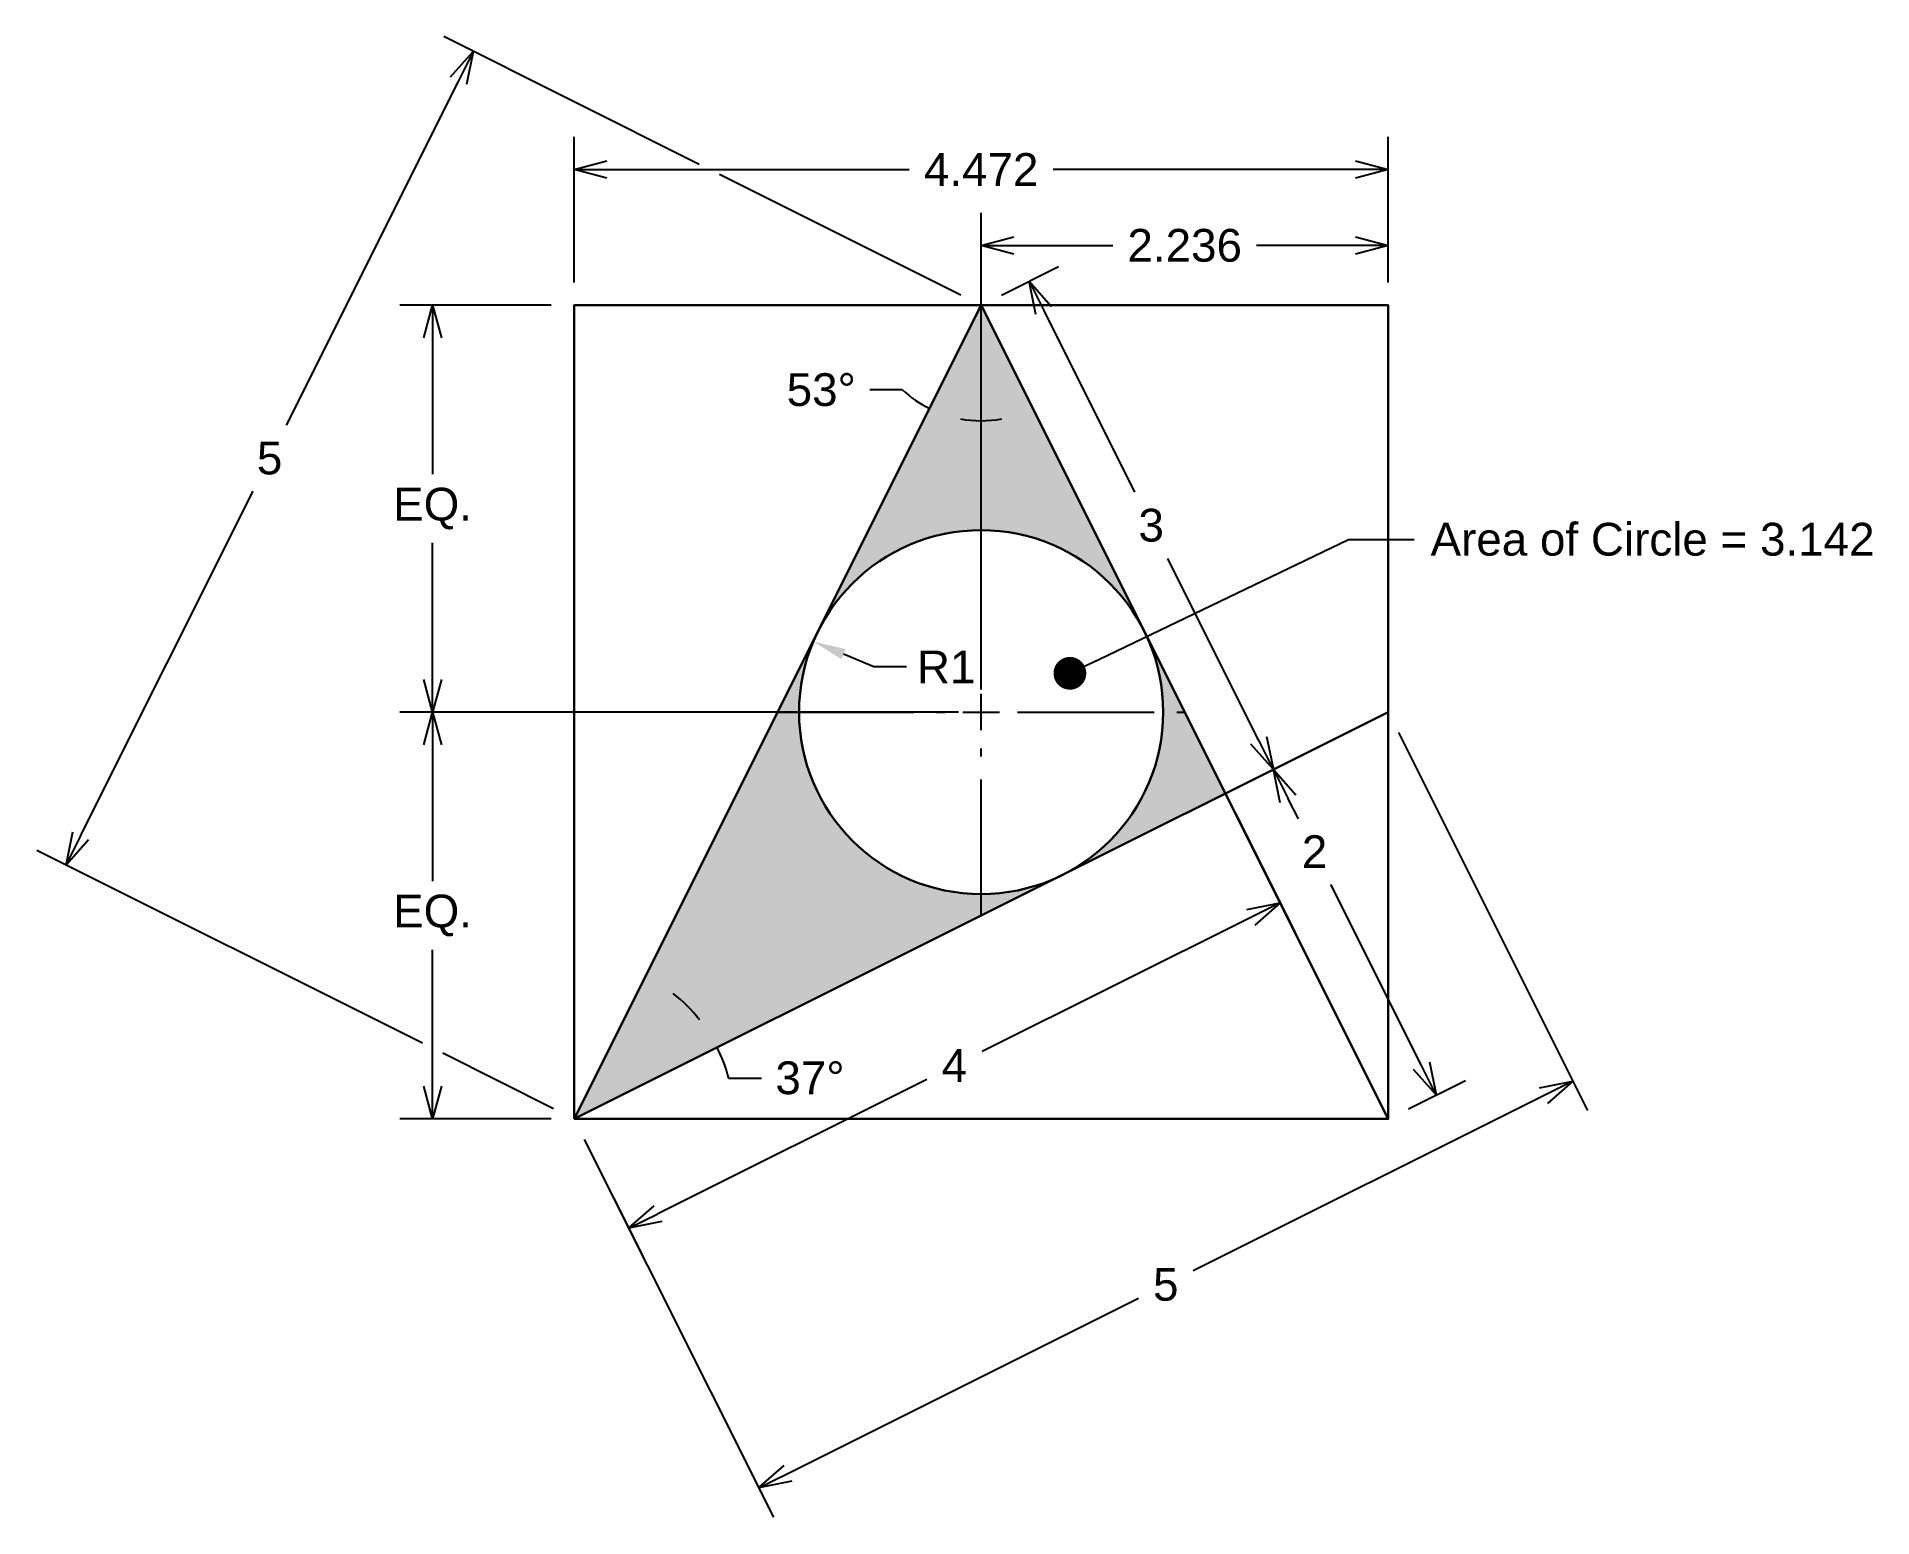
# Model space of a CAD drawing. Header units: inches. Extents: x -3 to 7.1, y -2.2 to 5.9.
import ezdxf
from ezdxf import colors
from ezdxf.entities.mleader import LeaderData, LeaderLine
from ezdxf.math import Vec2, Vec3

# ---------------------------------------------------------------- set-up
doc = ezdxf.new("R2010")
doc.units = ezdxf.units.IN
doc.header["$MEASUREMENT"] = 0
doc.linetypes.add('CENTER2', pattern=[1.125, 0.75, -0.125, 0.125, -0.125])
doc.layers.add('Dimension', color=7, linetype='Continuous')
doc.layers.add('Hatch', color=7, linetype='Continuous')
doc.layers.add('Figure', color=1, linetype='Continuous', lineweight=30)
doc.styles.get("Standard").update_dxf_attribs({"font": 'arial.ttf'})
doc.dimstyles.get("Standard").update_dxf_attribs({"dimtxt": 0.18, "dimasz": 0.18, "dimexe": 0.18, "dimexo": 0.125, "dimgap": 0.09, "dimtad": 0, "dimtih": 1, "dimtoh": 1, "dimdec": 3, "dimzin": 9, "dimdsep": 46, "dimtxsty": 'Standard', "dimblk": 'OPEN30', "dimcen": 0.09, "dimadec": 0, "dimazin": 0, "dimtfac": 1, "dimtdec": 3, "dimtofl": 0, "dimtmove": 0, "dimatfit": 3, "dimfxl": 1, "dimtolj": 1, "dimtzin": 0, "dimarcsym": 0})
doc.dimstyles.new('Standard$2', dxfattribs={"dimtxt": 0.18, "dimasz": 0.18, "dimexe": 0.18, "dimexo": 0.125, "dimgap": 0.09, "dimtad": 0, "dimtih": 1, "dimtoh": 1, "dimdec": 3, "dimzin": 9, "dimdsep": 46, "dimtxsty": 'Standard', "dimcen": 0.09, "dimadec": 0, "dimazin": 0, "dimtfac": 1, "dimtdec": 3, "dimtofl": 0, "dimtmove": 0, "dimatfit": 3, "dimfxl": 1, "dimtolj": 1, "dimtzin": 0, "dimarcsym": 0})
doc.dimstyles.new('Standard$4', dxfattribs={"dimtxt": 0.18, "dimasz": 0.18, "dimexe": 0.18, "dimexo": 0.125, "dimgap": 0.09, "dimtad": 0, "dimtih": 1, "dimtoh": 1, "dimdec": 3, "dimzin": 9, "dimdsep": 46, "dimtxsty": 'Standard', "dimblk1": 'OPEN30', "dimsah": 1, "dimcen": 0.09, "dimadec": 0, "dimazin": 0, "dimtfac": 1, "dimtdec": 3, "dimtofl": 0, "dimtmove": 0, "dimatfit": 3, "dimfxl": 1, "dimtolj": 1, "dimtzin": 0, "dimarcsym": 0})

# ---------------------------------------------------------------- blocks, each defined once
blk = doc.blocks.new('_Open30')
at = {"color": 0, "linetype": 'ByBlock', "lineweight": -2}
for p, q in [((-1, 0.268), (0, 0)), ((0, 0), (-1, -0.268)), ((0, 0), (-1, 0))]:
    blk.add_line(p, q, dxfattribs=at)
blk = doc.blocks.new('*D2')
at = {"layer": 'Defpoints', "color": 0, "transparency": 16777216}
for p in [(4.472, 4.8), (4.472, 4.472), (2.236, 2.236)]:
    blk.add_point(p, dxfattribs=at)
at = {"layer": 'Dimension', "color": 0, "lineweight": -2, "transparency": 16777216}
for p, q in [((2.236, 2.361), (2.236, 4.98)), ((4.472, 4.597), (4.472, 4.98)), ((2.416, 4.8), (2.959, 4.8)), ((4.292, 4.8), (3.749, 4.8))]:
    blk.add_line(p, q, dxfattribs=at)
at = {"layer": 'Dimension', "color": 0, "lineweight": -2, "transparency": 16777216, "xscale": 0.18, "yscale": 0.18, "zscale": 0.18, "rotation": 180}
blk.add_blockref('_Open30', (2.236, 4.8), dxfattribs=at)
at = {"layer": 'Dimension', "color": 0, "lineweight": -2, "transparency": 16777216, "xscale": 0.18, "yscale": 0.18, "zscale": 0.18}
blk.add_blockref('_Open30', (4.472, 4.8), dxfattribs=at)
at = {"layer": 'Dimension', "color": 0, "transparency": 16777216, "insert": (3.354, 4.8), "char_height": 0.18, "attachment_point": 5}
blk.add_mtext('\\A1;2.236', dxfattribs=at)
blk = doc.blocks.new('*D3')
at = {"layer": 'Defpoints', "color": 0, "transparency": 16777216}
for p in [(0, 5.218), (0, 4.472), (4.472, 4.472)]:
    blk.add_point(p, dxfattribs=at)
at = {"layer": 'Dimension', "color": 0, "lineweight": -2, "transparency": 16777216}
for p, q in [((0, 4.597), (0, 5.398)), ((4.472, 4.597), (4.472, 5.398)), ((0.18, 5.218), (1.84, 5.218)), ((4.292, 5.218), (2.632, 5.218))]:
    blk.add_line(p, q, dxfattribs=at)
at = {"layer": 'Dimension', "color": 0, "lineweight": -2, "transparency": 16777216, "xscale": 0.18, "yscale": 0.18, "zscale": 0.18, "rotation": 180}
blk.add_blockref('_Open30', (0, 5.218), dxfattribs=at)
at = {"layer": 'Dimension', "color": 0, "lineweight": -2, "transparency": 16777216, "xscale": 0.18, "yscale": 0.18, "zscale": 0.18}
blk.add_blockref('_Open30', (4.472, 5.218), dxfattribs=at)
at = {"layer": 'Dimension', "color": 0, "transparency": 16777216, "insert": (2.236, 5.218), "char_height": 0.18, "attachment_point": 5}
blk.add_mtext('\\A1;4.472', dxfattribs=at)
blk = doc.blocks.new('*U4')
at = {"layer": 'Dimension', "color": 0, "linetype": 'CENTER2', "transparency": 16777216}
for p, q in [((0, 0.2), (0, 1.12)), ((-1.12, 0), (-0.2, 0)), ((0.2, 0), (1.12, 0)), ((0, -1.12), (0, -0.2))]:
    blk.add_line(p, q, dxfattribs=at)
at = {"layer": 'Dimension', "color": 0, "linetype": 'Continuous', "transparency": 16777216}
for p, q in [((-0.1, 0), (0.1, 0)), ((0, -0.1), (0, 0.1))]:
    blk.add_line(p, q, dxfattribs=at)
blk = doc.blocks.new('*D5')
at = {"layer": 'Defpoints', "color": 0, "transparency": 16777216}
for p in [(0, 4.472), (-0.777, 2.236), (2.236, 2.236)]:
    blk.add_point(p, dxfattribs=at)
at = {"layer": 'Dimension', "color": 0, "lineweight": -2, "transparency": 16777216}
for p, q in [((-0.125, 4.472), (-0.957, 4.472)), ((-0.777, 4.292), (-0.777, 3.543)), ((-0.777, 2.416), (-0.777, 3.166)), ((2.111, 2.236), (-0.957, 2.236))]:
    blk.add_line(p, q, dxfattribs=at)
at = {"layer": 'Dimension', "color": 0, "lineweight": -2, "transparency": 16777216, "xscale": 0.18, "yscale": 0.18, "zscale": 0.18}
for p, rotation in [((-0.777, 4.472), 90), ((-0.777, 2.236), 270)]:
    blk.add_blockref('_Open30', p, dxfattribs=dict(at, rotation=rotation))
at = {"layer": 'Dimension', "color": 0, "transparency": 16777216, "insert": (-0.777, 3.354), "char_height": 0.18, "attachment_point": 5}
blk.add_mtext('\\A1;EQ.', dxfattribs=at)
blk = doc.blocks.new('*D6')
at = {"layer": 'Defpoints', "color": 0, "transparency": 16777216}
for p in [(2.236, 2.236), (0, 0), (-0.777, 0)]:
    blk.add_point(p, dxfattribs=at)
at = {"layer": 'Dimension', "color": 0, "lineweight": -2, "transparency": 16777216}
for p, q in [((2.111, 2.236), (-0.957, 2.236)), ((-0.777, 2.056), (-0.777, 1.307)), ((-0.777, 0.18), (-0.777, 0.929)), ((-0.125, 0), (-0.957, 0))]:
    blk.add_line(p, q, dxfattribs=at)
at = {"layer": 'Dimension', "color": 0, "lineweight": -2, "transparency": 16777216, "xscale": 0.18, "yscale": 0.18, "zscale": 0.18}
for p, rotation in [((-0.777, 2.236), 90), ((-0.777, 0), 270)]:
    blk.add_blockref('_Open30', p, dxfattribs=dict(at, rotation=rotation))
at = {"layer": 'Dimension', "color": 0, "transparency": 16777216, "insert": (-0.777, 1.118), "char_height": 0.18, "attachment_point": 5}
blk.add_mtext('\\A1;EQ.', dxfattribs=at)
blk = doc.blocks.new('*D7')
at = {"layer": 'Defpoints', "color": 0, "transparency": 16777216}
for p in [(2.236, 4.472), (-2.79, 1.395), (0, 0)]:
    blk.add_point(p, dxfattribs=at)
at = {"layer": 'Dimension', "color": 0, "lineweight": -2, "transparency": 16777216}
for p, q in [((0.688, 5.246), (-0.715, 5.948)), ((-0.635, 5.706), (-1.581, 3.813)), ((2.124, 4.528), (0.799, 5.19)), ((-2.71, 1.556), (-1.763, 3.45)), ((-0.833, 0.417), (-2.951, 1.476)), ((-0.112, 0.056), (-0.721, 0.361))]:
    blk.add_line(p, q, dxfattribs=at)
at = {"layer": 'Dimension', "color": 0, "lineweight": -2, "transparency": 16777216, "xscale": 0.18, "yscale": 0.18, "zscale": 0.18}
for p, rotation in [((-0.554, 5.867), 63.43494882292197), ((-2.79, 1.395), 243.434948822922)]:
    blk.add_blockref('_Open30', p, dxfattribs=dict(at, rotation=rotation))
at = {"layer": 'Dimension', "color": 0, "transparency": 16777216, "insert": (-1.672, 3.631), "char_height": 0.18, "attachment_point": 5}
blk.add_mtext('\\A1;5', dxfattribs=at)
blk = doc.blocks.new('*D8')
at = {"layer": 'Defpoints', "color": 0, "transparency": 16777216}
for p in [(3.578, 1.789), (3.878, 1.188), (0, 0)]:
    blk.add_point(p, dxfattribs=at)
at = {"layer": 'Dimension', "color": 0, "lineweight": -2, "transparency": 16777216}
for p, q in [((3.634, 1.677), (3.959, 1.027)), ((3.717, 1.108), (2.241, 0.37)), ((0.461, -0.52), (1.937, 0.218)), ((0.056, -0.112), (0.381, -0.762))]:
    blk.add_line(p, q, dxfattribs=at)
at = {"layer": 'Dimension', "color": 0, "lineweight": -2, "transparency": 16777216, "xscale": 0.18, "yscale": 0.18, "zscale": 0.18}
for p, rotation in [((3.878, 1.188), 26.56505117707797), ((0.3, -0.601), 206.5650511770779)]:
    blk.add_blockref('_Open30', p, dxfattribs=dict(at, rotation=rotation))
at = {"layer": 'Dimension', "color": 0, "transparency": 16777216, "insert": (2.089, 0.294), "char_height": 0.18, "attachment_point": 5}
blk.add_mtext('\\A1;4', dxfattribs=at)
blk = doc.blocks.new('*D9')
at = {"layer": 'Defpoints', "color": 0, "transparency": 16777216}
for p in [(4.472, 2.236), (5.486, 0.208), (0, 0)]:
    blk.add_point(p, dxfattribs=at)
at = {"layer": 'Dimension', "color": 0, "lineweight": -2, "transparency": 16777216}
for p, q in [((4.528, 2.124), (5.567, 0.047)), ((5.325, 0.127), (3.4, -0.835)), ((0.056, -0.112), (1.095, -2.189)), ((1.175, -1.948), (3.1, -0.985))]:
    blk.add_line(p, q, dxfattribs=at)
at = {"layer": 'Dimension', "color": 0, "lineweight": -2, "transparency": 16777216, "xscale": 0.18, "yscale": 0.18, "zscale": 0.18}
for p, rotation in [((5.486, 0.208), 26.56505117707797), ((1.014, -2.028), 206.5650511770779)]:
    blk.add_blockref('_Open30', p, dxfattribs=dict(at, rotation=rotation))
at = {"layer": 'Dimension', "color": 0, "transparency": 16777216, "insert": (3.25, -0.91), "char_height": 0.18, "attachment_point": 5}
blk.add_mtext('\\A1;5', dxfattribs=at)
blk = doc.blocks.new('*D10')
at = {"layer": 'Defpoints', "color": 0, "transparency": 16777216}
for p in [(3.578, 1.789), (4.735, 0.132), (4.472, 0)]:
    blk.add_point(p, dxfattribs=at)
at = {"layer": 'Dimension', "color": 0, "lineweight": -2, "transparency": 16777216}
for p, q in [((3.69, 1.845), (4.002, 2.001)), ((3.921, 1.759), (3.977, 1.649)), ((4.655, 0.293), (4.157, 1.289)), ((4.584, 0.056), (4.896, 0.212))]:
    blk.add_line(p, q, dxfattribs=at)
at = {"layer": 'Dimension', "color": 0, "lineweight": -2, "transparency": 16777216, "xscale": 0.18, "yscale": 0.18, "zscale": 0.18}
for p, rotation in [((3.841, 1.92), 116.565051177078), ((4.735, 0.132), 296.565051177078)]:
    blk.add_blockref('_Open30', p, dxfattribs=dict(at, rotation=rotation))
at = {"layer": 'Dimension', "color": 0, "transparency": 16777216, "insert": (4.067, 1.469), "char_height": 0.18, "attachment_point": 5}
blk.add_mtext('\\A1;2', dxfattribs=at)
blk = doc.blocks.new('*D11')
at = {"layer": 'Defpoints', "color": 0, "transparency": 16777216}
for p in [(2.499, 4.604), (2.236, 4.472), (3.578, 1.789)]:
    blk.add_point(p, dxfattribs=at)
at = {"layer": 'Dimension', "color": 0, "lineweight": -2, "transparency": 16777216}
for p, q in [((2.348, 4.528), (2.66, 4.684)), ((2.58, 4.443), (3.079, 3.444)), ((3.76, 2.081), (3.261, 3.08)), ((3.69, 1.845), (4.002, 2.001))]:
    blk.add_line(p, q, dxfattribs=at)
at = {"layer": 'Dimension', "color": 0, "lineweight": -2, "transparency": 16777216, "xscale": 0.18, "yscale": 0.18, "zscale": 0.18}
for p, rotation in [((2.499, 4.604), 116.565051177078), ((3.841, 1.92), 296.565051177078)]:
    blk.add_blockref('_Open30', p, dxfattribs=dict(at, rotation=rotation))
at = {"layer": 'Dimension', "color": 0, "transparency": 16777216, "insert": (3.17, 3.262), "char_height": 0.18, "attachment_point": 5}
blk.add_mtext('\\A1;3', dxfattribs=at)
blk = doc.blocks.new('*D12')
at = {"layer": 'Defpoints', "color": 0, "transparency": 16777216}
for p in [(2.236, 4.472), (2.236, 4.472), (2.334, 3.845), (0, 0), (4.472, 0)]:
    blk.add_point(p, dxfattribs=at)
at = {"layer": 'Dimension', "color": 0, "lineweight": -2, "transparency": 16777216}
blk.add_line((1.804, 4.007), (1.624, 4.007), dxfattribs=at)
for start, end in [(227.1387, 243.4349), (259.7312, 280.2688)]:
    blk.add_arc((2.236, 4.472), 0.635, start, end, dxfattribs=at)
at = {"layer": 'Dimension', "color": 0, "transparency": 16777216}
for points in [[(2.113, 3.819), (2.132, 3.876), (1.952, 3.904)], [(2.34, 3.876), (2.359, 3.819), (2.52, 3.904)]]:
    blk.add_solid(points, dxfattribs=at)
at = {"layer": 'Dimension', "color": 0, "transparency": 16777216, "insert": (1.358, 4.007), "char_height": 0.18, "attachment_point": 5}
blk.add_mtext('\\A1;53°', dxfattribs=at)
blk = doc.blocks.new('*D13')
at = {"layer": 'Defpoints', "color": 0, "transparency": 16777216}
for p in [(2.236, 4.472), (4.472, 2.236), (0.551, 0.684), (0, 0), (0, 0)]:
    blk.add_point(p, dxfattribs=at)
at = {"layer": 'Dimension', "color": 0, "lineweight": -2, "transparency": 16777216}
blk.add_line((0.849, 0.225), (1.029, 0.225), dxfattribs=at)
for start, end in [(38.3238, 51.6762), (14.8063, 26.5651)]:
    blk.add_arc((0, 0), 0.879, start, end, dxfattribs=at)
at = {"layer": 'Dimension', "color": 0, "transparency": 16777216}
for points in [[(0.529, 0.664), (0.561, 0.715), (0.393, 0.786)], [(0.715, 0.561), (0.664, 0.529), (0.786, 0.393)]]:
    blk.add_solid(points, dxfattribs=at)
at = {"layer": 'Dimension', "color": 0, "transparency": 16777216, "insert": (1.296, 0.225), "char_height": 0.18, "attachment_point": 5}
blk.add_mtext('\\A1;37°', dxfattribs=at)
blk = doc.blocks.new('*D14')
at = {"layer": 'Defpoints', "color": 0, "transparency": 16777216}
for p in [(1.314, 2.624), (2.236, 2.236)]:
    blk.add_point(p, dxfattribs=at)
at = {"layer": 'Dimension', "color": 0, "lineweight": -2, "transparency": 16777216}
for p, q in [((1.646, 2.484), (1.48, 2.554)), ((1.826, 2.484), (1.646, 2.484))]:
    blk.add_line(p, q, dxfattribs=at)
at = {"layer": 'Dimension', "color": 0, "transparency": 16777216}
blk.add_solid([(1.492, 2.582), (1.469, 2.526), (1.314, 2.624)], dxfattribs=at)
at = {"layer": 'Dimension', "color": 0, "transparency": 16777216, "insert": (2.044, 2.484), "char_height": 0.18, "attachment_point": 5}
blk.add_mtext('\\A1;R1', dxfattribs=at)
blk = doc.blocks.new('_Dot')
at = {"color": 0, "linetype": 'ByBlock', "lineweight": -2}
blk.add_line((-0.5, 0), (-1, 0), dxfattribs=at)
at = {"color": 0, "linetype": 'ByBlock', "const_width": 0.5}
blk.add_lwpolyline([(-0.25, 0, 1), (0.25, 0, 1)], format="xyb", close=True, dxfattribs=at)

msp = doc.modelspace()

# ---------------------------------------------------------------- hatches: boundary and pattern name
at = {"layer": 'Hatch', "transparency": 33554493}
h = msp.add_hatch(color=256, dxfattribs=at)
h.dxf.hatch_style = 1
h.paths.add_polyline_path([(1.3416, 2.6833, -0.618034), (3.1305, 2.6833), (2.2361, 4.4721)])
h = msp.add_hatch(color=256, dxfattribs=at)
h.dxf.hatch_style = 1
h.paths.add_polyline_path([(0, 0), (2.6833, 1.3416, -0.5575365), (1.2361, 2.2361, -0.1164338), (1.3416, 2.6833)])
h = msp.add_hatch(color=256, dxfattribs=at)
h.dxf.hatch_style = 1
h.paths.add_polyline_path([(2.6833, 1.3416), (3.5777, 1.7889), (3.1305, 2.6833, -0.1164338), (3.2361, 2.2361, -0.284079)])

# ---------------------------------------------------------------- linework, layer by layer
at = {"layer": 'Figure'}
for p, q in [((2.2361, 4.4721), (0, 0)), ((4.4721, 0), (2.2361, 4.4721)), ((0, 0), (4.4721, 2.2361))]:
    msp.add_line(p, q, dxfattribs=at)
msp.add_lwpolyline([(0, 0), (4.4721, 0), (4.4721, 4.4721), (0, 4.4721)], close=True, dxfattribs=at)
msp.add_circle((2.2361, 2.2361), 1, dxfattribs=at)

# ---------------------------------------------------------------- block references
at = {"layer": 'Dimension', "linetype": 'CENTER2'}
msp.add_blockref('*U4', (2.2361, 2.2361), dxfattribs=at)

# ---------------------------------------------------------------- dimensions: what is measured, and where the dimension line sits
at = {"layer": 'Dimension'}
for p1, p2, distance, picture, middle in [((2.2361, 4.4721), (0, 0), -3.1195, '*D7', (-1.6721, 3.6312)), ((3.5777, 1.7889), (2.2361, 4.4721), -0.2943, '*D11', (3.1701, 3.2621)), ((0, 0), (4.4721, 2.2361), -2.2675, '*D9', (3.2501, -0.9101)), ((0, 0), (3.5777, 1.7889), -0.6717, '*D8', (2.0892, 0.2937))]:
    dim = msp.add_aligned_dim(p1=p1, p2=p2, distance=distance, dimstyle='Standard', dxfattribs=at)
    dim.commit()
    dim.dimension.update_dxf_attribs({"geometry": picture, "text_midpoint": middle})
for base, p1, p2, picture, middle in [((0, 5.2184), (4.4721, 4.4721), (0, 4.4721), '*D3', (2.2361, 5.2184)), ((4.4721, 4.8004), (2.2361, 2.2361), (4.4721, 4.4721), '*D2', (3.3541, 4.8004))]:
    dim = msp.add_linear_dim(base=base, p1=p1, p2=p2, dimstyle='Standard', dxfattribs=at)
    dim.commit()
    dim.dimension.update_dxf_attribs({"geometry": picture, "text_midpoint": middle})
dim = msp.add_linear_dim(base=(-0.7774, 2.2361), p1=(0, 4.4721), p2=(2.2361, 2.2361), angle=90, text='EQ.', dimstyle='Standard', dxfattribs=at)
dim.commit()
dim.dimension.update_dxf_attribs({"geometry": '*D5', "text_midpoint": (-0.7774, 3.3541)})
for base, line1, picture, middle in [((2.3338, 3.8447), ((4.4721, 0), (2.2361, 4.4721)), '*D12', (1.3576, 4.0067)), ((0.5512, 0.6842), ((0, 0), (4.4721, 2.2361)), '*D13', (1.2959, 0.2245))]:
    dim = msp.add_angular_dim_2l(base=base, line1=line1, line2=((2.2361, 4.4721), (0, 0)), dimstyle='Standard$2', dxfattribs=at)
    dim.commit()
    dim.dimension.update_dxf_attribs({"geometry": picture, "text_midpoint": middle})
dim = msp.add_radius_dim(center=(2.2361, 2.2361), mpoint=(1.3143, 2.6239), dimstyle='Standard$4', dxfattribs=at)
dim.commit()
dim.dimension.update_dxf_attribs({"geometry": '*D14', "text_midpoint": (2.0439, 2.4843), "dimtype": 164})
dim = msp.add_linear_dim(base=(-0.7774, 0), p1=(2.2361, 2.2361), p2=(0, 0), angle=90, text='EQ.', dimstyle='Standard', override={"dimtmove": 1}, dxfattribs=at)
dim.commit()
dim.dimension.update_dxf_attribs({"geometry": '*D6', "text_midpoint": (-0.7774, 1.118)})
dim = msp.add_linear_dim(base=(4.7354, 0.1316), p1=(3.5777, 1.7889), p2=(4.4721, 0), angle=296.56505, dimstyle='Standard', dxfattribs=at)
dim.commit()
dim.dimension.update_dxf_attribs({"geometry": '*D10', "text_midpoint": (4.0667, 1.4689), "dimtype": 161})

# ---------------------------------------------------------------- leaders
ml = msp.add_multileader_mtext('Standard', dxfattribs=at)
ml.set_content('Area of Circle = 3.142', color=256)
ml.set_leader_properties()
ml.set_arrow_properties(name='DOT')
ml.build(insert=Vec2(0, 0))
ml.multileader.update_dxf_attribs({"dogleg_length": 0.36, "arrow_head_size": 0.18})
ctx = ml.context
ctx.base_point, ctx.char_height, ctx.arrow_head_size, ctx.landing_gap_size, ctx.plane_origin = Vec3(4.6143, 3.1845), 0.18, 0.18, 0.09, Vec3(2.7234, 2.4492)
notes = []
notes.append((ctx, [(0, (1, 1, 0), (4.2543, 3.1845), (1, 0), 0.36, [(0, [(2.7234, 2.4492)], 0, [])])]))
ctx.mtext.insert, ctx.mtext.flow_direction = Vec3(4.7043, 3.2761), 5
for ctx, leaders in notes:
    for number, flags, end, landing, length, lines in leaders:
        leader = LeaderData()
        leader.index, (leader.has_last_leader_line, leader.has_dogleg_vector, leader.attachment_direction) = number, flags
        leader.last_leader_point, leader.dogleg_vector, leader.dogleg_length = Vec3(end), Vec3(landing), length
        for number, points, colour, breaks in lines:
            line = LeaderLine()
            line.index, line.vertices, line.color, line.breaks = number, Vec3.list(points), colors.encode_raw_color(colour), breaks
            leader.lines.append(line)
        ctx.leaders.append(leader)

doc.saveas('drawing.dxf')
